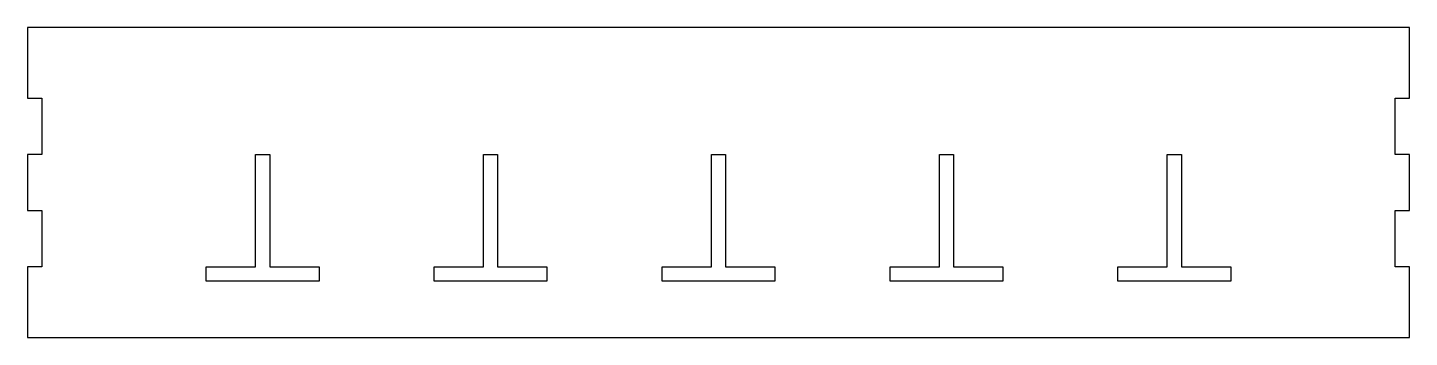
# Model space of a CAD drawing. Extents: x 0 to 311, y 0 to 70.
import ezdxf

# ---------------------------------------------------------------- set-up
doc = ezdxf.new("R2010")
doc.units = 0
doc.layers.add('Layer_1', color=7, linetype='CONTINUOUS')

msp = doc.modelspace()

# ---------------------------------------------------------------- linework, layer by layer
at = {"layer": 'Layer_1', "color": 5}
for points in [[(0, 69.850001), (0, 53.975001), (3.175, 53.975001), (3.175, 41.275001), (0, 41.275001), (0, 28.575007), (3.175, 28.575007), (3.175, 15.875007), (0, 15.875007), (0, 0.000001), (311.15, 0.000001), (311.15, 15.875007), (307.975, 15.875007), (307.975, 28.575007), (311.15, 28.575007), (311.15, 41.275001), (307.975, 41.275001), (307.975, 53.975001), (311.15, 53.975001), (311.15, 69.850001), (0, 69.850001), (0, 69.850001)], [(51.329167, 41.275001), (54.504167, 41.275001), (54.504167, 15.875007), (65.616667, 15.875007), (65.616667, 12.700001), (40.216667, 12.700001), (40.216667, 15.875007), (51.329167, 15.875007), (51.329167, 41.275001), (51.329167, 41.275001)], [(102.658333, 41.275001), (105.833333, 41.275001), (105.833333, 15.875007), (116.945833, 15.875007), (116.945833, 12.700001), (91.545833, 12.700001), (91.545833, 15.875007), (102.658333, 15.875007), (102.658333, 41.275001), (102.658333, 41.275001)], [(153.987503, 41.275001), (157.162503, 41.275001), (157.162503, 15.875007), (168.275011, 15.875007), (168.275011, 12.700001), (142.875003, 12.700001), (142.875003, 15.875007), (153.987503, 15.875007), (153.987503, 41.275001), (153.987503, 41.275001)], [(205.316678, 41.275001), (208.491678, 41.275001), (208.491678, 15.875007), (219.604178, 15.875007), (219.604178, 12.700001), (194.204178, 12.700001), (194.204178, 15.875007), (205.316678, 15.875007), (205.316678, 41.275001), (205.316678, 41.275001)], [(256.645845, 41.275001), (259.820845, 41.275001), (259.820845, 15.875007), (270.933345, 15.875007), (270.933345, 12.700001), (245.533345, 12.700001), (245.533345, 15.875007), (256.645845, 15.875007), (256.645845, 41.275001), (256.645845, 41.275001)]]:
    msp.add_lwpolyline(points, dxfattribs=at)

doc.saveas('drawing.dxf')
